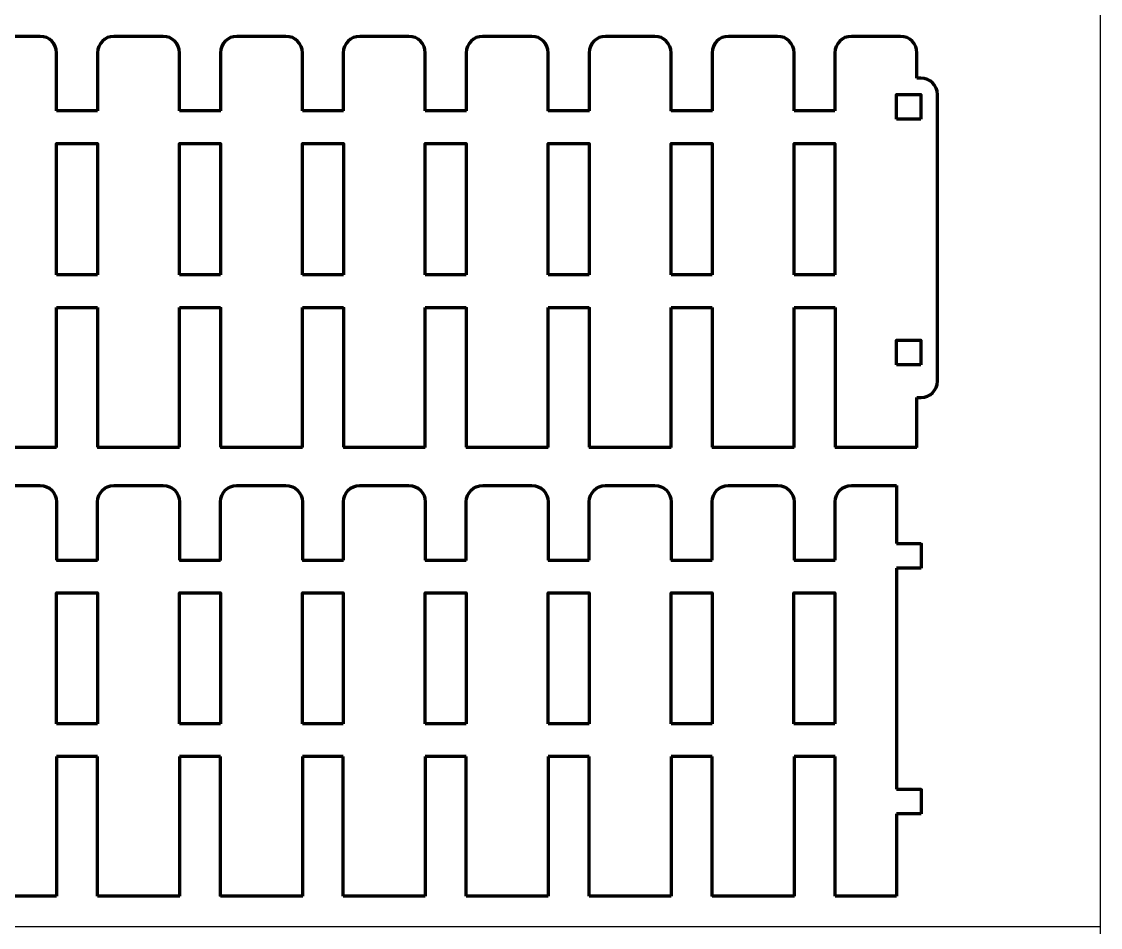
# Model space of a CAD drawing. Header units: centimetres. Extents: x 1569 to 2514, y -799 to -397.
# Drawn here: x 2391.2 to 2514.1, y -597.3 to -494.1 of the extents above; entities that cross this region are included whole.
import ezdxf

# ---------------------------------------------------------------- set-up
doc = ezdxf.new("R2010")
doc.units = ezdxf.units.CM
doc.header["$MEASUREMENT"] = 0
doc.layers.add('layer 1', color=7, linetype='Continuous')

msp = doc.modelspace()

# ---------------------------------------------------------------- linework, layer by layer
for p, q in [((2514.09, -797.2), (2514.09, -397.2)), ((2064.09, -597.2), (2514.09, -597.2))]:
    msp.add_line(p, q)
at = {"layer": 'layer 1', "lineweight": 80}
for points, knots in [([(2393.32, -495.76), (2393.32, -495.76), (2393.32, -495.76), (2387.72, -495.76), (2387.72, -495.76)], [0.302013423, 0.302013423, 0.302013423, 0.302013423, 0.302013433, 0.308724832, 0.308724832, 0.308724832, 0.308724832]), ([(2395.19, -497.63), (2395.19, -497.63), (2395.19, -496.6), (2394.35, -495.76), (2393.32, -495.76)], [0.295302013, 0.295302013, 0.295302013, 0.295302013, 0.295302023, 0.302013423, 0.302013423, 0.302013423, 0.302013423]), ([(2407.32, -495.76), (2407.32, -495.76), (2407.32, -495.76), (2401.72, -495.76), (2401.72, -495.76), (2401.72, -495.76), (2400.69, -495.76), (2399.86, -496.6), (2399.86, -497.63)], [0.26174497, 0.26174497, 0.26174497, 0.26174497, 0.26174498, 0.26845638, 0.26845638, 0.26845638, 0.26845639, 0.27516779, 0.27516779, 0.27516779, 0.27516779]), ([(2409.19, -497.63), (2409.19, -497.63), (2409.19, -496.6), (2408.35, -495.76), (2407.32, -495.76)], [0.255033557, 0.255033557, 0.255033557, 0.255033557, 0.255033567, 0.261744966, 0.261744966, 0.261744966, 0.261744966]), ([(2415.72, -495.76), (2415.72, -495.76), (2414.69, -495.76), (2413.86, -496.6), (2413.86, -497.63)], [0.228187919, 0.228187919, 0.228187919, 0.228187919, 0.228187929, 0.234899329, 0.234899329, 0.234899329, 0.234899329]), ([(2421.32, -495.76), (2421.32, -495.76), (2421.32, -495.76), (2415.72, -495.76), (2415.72, -495.76)], [0.22147651, 0.22147651, 0.22147651, 0.22147651, 0.22147652, 0.228187919, 0.228187919, 0.228187919, 0.228187919]), ([(2423.19, -497.63), (2423.19, -497.63), (2423.19, -496.6), (2422.35, -495.76), (2421.32, -495.76)], [0.214765101, 0.214765101, 0.214765101, 0.214765101, 0.214765111, 0.22147651, 0.22147651, 0.22147651, 0.22147651]), ([(2429.72, -495.76), (2429.72, -495.76), (2428.69, -495.76), (2427.85, -496.6), (2427.85, -497.63)], [0.187919463, 0.187919463, 0.187919463, 0.187919463, 0.187919473, 0.194630872, 0.194630872, 0.194630872, 0.194630872]), ([(2435.32, -495.76), (2435.32, -495.76), (2435.32, -495.76), (2429.72, -495.76), (2429.72, -495.76)], [0.181208054, 0.181208054, 0.181208054, 0.181208054, 0.181208064, 0.187919463, 0.187919463, 0.187919463, 0.187919463]), ([(2437.19, -504.25), (2437.19, -504.25), (2437.19, -504.25), (2437.19, -497.63), (2437.19, -497.63), (2437.19, -497.63), (2437.19, -496.6), (2436.35, -495.76), (2435.32, -495.76)], [0.16778523, 0.16778523, 0.16778523, 0.16778523, 0.16778524, 0.17449664, 0.17449664, 0.17449664, 0.17449665, 0.18120805, 0.18120805, 0.18120805, 0.18120805]), ([(2443.72, -495.76), (2443.72, -495.76), (2442.69, -495.76), (2441.85, -496.6), (2441.85, -497.63)], [0.147651007, 0.147651007, 0.147651007, 0.147651007, 0.147651017, 0.154362416, 0.154362416, 0.154362416, 0.154362416]), ([(2449.32, -495.76), (2449.32, -495.76), (2449.32, -495.76), (2443.72, -495.76), (2443.72, -495.76)], [0.140939597, 0.140939597, 0.140939597, 0.140939597, 0.140939607, 0.147651007, 0.147651007, 0.147651007, 0.147651007]), ([(2451.19, -504.25), (2451.19, -504.25), (2451.19, -504.25), (2451.19, -497.63), (2451.19, -497.63), (2451.19, -497.63), (2451.19, -496.6), (2450.35, -495.76), (2449.32, -495.76)], [0.12751678, 0.12751678, 0.12751678, 0.12751678, 0.12751679, 0.13422819, 0.13422819, 0.13422819, 0.1342282, 0.1409396, 0.1409396, 0.1409396, 0.1409396]), ([(2463.32, -495.76), (2463.32, -495.76), (2463.32, -495.76), (2457.72, -495.76), (2457.72, -495.76), (2457.72, -495.76), (2456.69, -495.76), (2455.85, -496.6), (2455.85, -497.63)], [0.10067114, 0.10067114, 0.10067114, 0.10067114, 0.10067115, 0.10738255, 0.10738255, 0.10738255, 0.10738256, 0.11409396, 0.11409396, 0.11409396, 0.11409396]), ([(2465.19, -497.63), (2465.19, -497.63), (2465.19, -496.6), (2464.35, -495.76), (2463.32, -495.76)], [0.093959732, 0.093959732, 0.093959732, 0.093959732, 0.093959742, 0.100671141, 0.100671141, 0.100671141, 0.100671141]), ([(2471.72, -495.76), (2471.72, -495.76), (2470.69, -495.76), (2469.85, -496.6), (2469.85, -497.63)], [0.067114094, 0.067114094, 0.067114094, 0.067114094, 0.067114104, 0.073825503, 0.073825503, 0.073825503, 0.073825503]), ([(2477.32, -495.76), (2477.32, -495.76), (2477.32, -495.76), (2471.72, -495.76), (2471.72, -495.76)], [0.060402685, 0.060402685, 0.060402685, 0.060402685, 0.060402695, 0.067114094, 0.067114094, 0.067114094, 0.067114094]), ([(2479.19, -504.25), (2479.19, -504.25), (2479.19, -504.25), (2479.19, -497.63), (2479.19, -497.63), (2479.19, -497.63), (2479.19, -496.6), (2478.35, -495.76), (2477.32, -495.76)], [0.04697987, 0.04697987, 0.04697987, 0.04697987, 0.04697988, 0.05369128, 0.05369128, 0.05369128, 0.05369129, 0.06040268, 0.06040268, 0.06040268, 0.06040268]), ([(2491.32, -495.76), (2491.32, -495.76), (2491.32, -495.76), (2485.72, -495.76), (2485.72, -495.76), (2485.72, -495.76), (2484.69, -495.76), (2483.85, -496.6), (2483.85, -497.63)], [0.02013423, 0.02013423, 0.02013423, 0.02013423, 0.02013424, 0.02684564, 0.02684564, 0.02684564, 0.02684565, 0.03355705, 0.03355705, 0.03355705, 0.03355705]), ([(2493.19, -497.63), (2493.19, -497.63), (2493.19, -496.6), (2492.35, -495.76), (2491.32, -495.76)], [0.013422819, 0.013422819, 0.013422819, 0.013422819, 0.013422829, 0.020134228, 0.020134228, 0.020134228, 0.020134228]), ([(2395.19, -504.25), (2395.19, -504.25), (2395.19, -504.25), (2395.19, -497.63), (2395.19, -497.63)], [0.288590604, 0.288590604, 0.288590604, 0.288590604, 0.288590614, 0.295302013, 0.295302013, 0.295302013, 0.295302013]), ([(2399.86, -497.63), (2399.86, -497.63), (2399.86, -497.63), (2399.86, -504.25), (2399.86, -504.25)], [0.275167785, 0.275167785, 0.275167785, 0.275167785, 0.275167795, 0.281879195, 0.281879195, 0.281879195, 0.281879195]), ([(2409.19, -504.25), (2409.19, -504.25), (2409.19, -504.25), (2409.19, -497.63), (2409.19, -497.63)], [0.248322148, 0.248322148, 0.248322148, 0.248322148, 0.248322158, 0.255033557, 0.255033557, 0.255033557, 0.255033557]), ([(2413.86, -497.63), (2413.86, -497.63), (2413.86, -497.63), (2413.86, -504.25), (2413.86, -504.25)], [0.234899329, 0.234899329, 0.234899329, 0.234899329, 0.234899339, 0.241610738, 0.241610738, 0.241610738, 0.241610738]), ([(2423.19, -504.25), (2423.19, -504.25), (2423.19, -504.25), (2423.19, -497.63), (2423.19, -497.63)], [0.208053691, 0.208053691, 0.208053691, 0.208053691, 0.208053701, 0.214765101, 0.214765101, 0.214765101, 0.214765101]), ([(2427.85, -497.63), (2427.85, -497.63), (2427.85, -497.63), (2427.85, -504.25), (2427.85, -504.25)], [0.194630872, 0.194630872, 0.194630872, 0.194630872, 0.194630882, 0.201342282, 0.201342282, 0.201342282, 0.201342282]), ([(2441.85, -497.63), (2441.85, -497.63), (2441.85, -497.63), (2441.85, -504.25), (2441.85, -504.25)], [0.154362416, 0.154362416, 0.154362416, 0.154362416, 0.154362426, 0.161073826, 0.161073826, 0.161073826, 0.161073826]), ([(2455.85, -497.63), (2455.85, -497.63), (2455.85, -497.63), (2455.85, -504.25), (2455.85, -504.25)], [0.11409396, 0.11409396, 0.11409396, 0.11409396, 0.11409397, 0.120805369, 0.120805369, 0.120805369, 0.120805369]), ([(2465.19, -504.25), (2465.19, -504.25), (2465.19, -504.25), (2465.19, -497.63), (2465.19, -497.63)], [0.087248322, 0.087248322, 0.087248322, 0.087248322, 0.087248332, 0.093959732, 0.093959732, 0.093959732, 0.093959732]), ([(2469.85, -497.63), (2469.85, -497.63), (2469.85, -497.63), (2469.85, -504.25), (2469.85, -504.25)], [0.073825503, 0.073825503, 0.073825503, 0.073825503, 0.073825513, 0.080536913, 0.080536913, 0.080536913, 0.080536913]), ([(2483.85, -497.63), (2483.85, -497.63), (2483.85, -497.63), (2483.85, -504.25), (2483.85, -504.25)], [0.033557047, 0.033557047, 0.033557047, 0.033557047, 0.033557057, 0.040268456, 0.040268456, 0.040268456, 0.040268456]), ([(2493.19, -500.52), (2493.19, -500.52), (2493.19, -500.52), (2493.19, -497.63), (2493.19, -497.63)], [0.006711409, 0.006711409, 0.006711409, 0.006711409, 0.006711419, 0.013422819, 0.013422819, 0.013422819, 0.013422819]), ([(2495.52, -502.38), (2495.52, -502.38), (2495.52, -501.35), (2494.68, -500.52), (2493.65, -500.52)], [0.98657718, 0.98657718, 0.98657718, 0.98657718, 0.98657719, 1, 1, 1, 1]), ([(2490.85, -505.18), (2490.85, -505.18), (2490.85, -505.18), (2490.85, -502.38), (2490.85, -502.38)], [0.2, 0.2, 0.2, 0.2, 0.2, 0.4, 0.4, 0.4, 0.4]), ([(2490.85, -502.38), (2490.85, -502.38), (2490.85, -502.38), (2493.65, -502.38), (2493.65, -502.38)], [0.4, 0.4, 0.4, 0.4, 0.4, 0.6, 0.6, 0.6, 0.6]), ([(2493.65, -502.38), (2493.65, -502.38), (2493.65, -502.38), (2493.65, -505.18), (2493.65, -505.18)], [0.6, 0.6, 0.6, 0.6, 0.6, 1, 1, 1, 1]), ([(2495.52, -535.05), (2495.52, -535.05), (2495.52, -535.05), (2495.52, -502.38), (2495.52, -502.38)], [0.979865772, 0.979865772, 0.979865772, 0.979865772, 0.979865782, 0.986577181, 0.986577181, 0.986577181, 0.986577181]), ([(2399.86, -504.25), (2399.86, -504.25), (2399.86, -504.25), (2395.19, -504.25), (2395.19, -504.25)], [0.281879195, 0.281879195, 0.281879195, 0.281879195, 0.281879205, 0.288590604, 0.288590604, 0.288590604, 0.288590604]), ([(2413.86, -504.25), (2413.86, -504.25), (2413.86, -504.25), (2409.19, -504.25), (2409.19, -504.25)], [0.241610738, 0.241610738, 0.241610738, 0.241610738, 0.241610748, 0.248322148, 0.248322148, 0.248322148, 0.248322148]), ([(2427.85, -504.25), (2427.85, -504.25), (2427.85, -504.25), (2423.19, -504.25), (2423.19, -504.25)], [0.201342282, 0.201342282, 0.201342282, 0.201342282, 0.201342292, 0.208053691, 0.208053691, 0.208053691, 0.208053691]), ([(2441.85, -504.25), (2441.85, -504.25), (2441.85, -504.25), (2437.19, -504.25), (2437.19, -504.25)], [0.161073826, 0.161073826, 0.161073826, 0.161073826, 0.161073836, 0.167785235, 0.167785235, 0.167785235, 0.167785235]), ([(2455.85, -504.25), (2455.85, -504.25), (2455.85, -504.25), (2451.19, -504.25), (2451.19, -504.25)], [0.120805369, 0.120805369, 0.120805369, 0.120805369, 0.120805379, 0.127516779, 0.127516779, 0.127516779, 0.127516779]), ([(2469.85, -504.25), (2469.85, -504.25), (2469.85, -504.25), (2465.19, -504.25), (2465.19, -504.25)], [0.080536913, 0.080536913, 0.080536913, 0.080536913, 0.080536923, 0.087248322, 0.087248322, 0.087248322, 0.087248322]), ([(2483.85, -504.25), (2483.85, -504.25), (2483.85, -504.25), (2479.19, -504.25), (2479.19, -504.25)], [0.040268456, 0.040268456, 0.040268456, 0.040268456, 0.040268466, 0.046979866, 0.046979866, 0.046979866, 0.046979866]), ([(2395.19, -522.92), (2395.19, -522.92), (2395.19, -522.92), (2395.19, -507.98), (2395.19, -507.98)], [0.2, 0.2, 0.2, 0.2, 0.2, 0.4, 0.4, 0.4, 0.4]), ([(2395.19, -507.98), (2395.19, -507.98), (2395.19, -507.98), (2399.86, -507.98), (2399.86, -507.98)], [0.4, 0.4, 0.4, 0.4, 0.4, 0.6, 0.6, 0.6, 0.6]), ([(2399.86, -507.98), (2399.86, -507.98), (2399.86, -507.98), (2399.86, -522.92), (2399.86, -522.92)], [0.6, 0.6, 0.6, 0.6, 0.6, 1, 1, 1, 1]), ([(2409.19, -522.92), (2409.19, -522.92), (2409.19, -522.92), (2409.19, -507.98), (2409.19, -507.98)], [0.2, 0.2, 0.2, 0.2, 0.2, 0.4, 0.4, 0.4, 0.4]), ([(2409.19, -507.98), (2409.19, -507.98), (2409.19, -507.98), (2413.86, -507.98), (2413.86, -507.98)], [0.4, 0.4, 0.4, 0.4, 0.4, 0.6, 0.6, 0.6, 0.6]), ([(2413.86, -507.98), (2413.86, -507.98), (2413.86, -507.98), (2413.86, -522.92), (2413.86, -522.92)], [0.6, 0.6, 0.6, 0.6, 0.6, 1, 1, 1, 1]), ([(2423.19, -522.92), (2423.19, -522.92), (2423.19, -522.92), (2423.19, -507.98), (2423.19, -507.98)], [0.2, 0.2, 0.2, 0.2, 0.2, 0.4, 0.4, 0.4, 0.4]), ([(2423.19, -507.98), (2423.19, -507.98), (2423.19, -507.98), (2427.86, -507.98), (2427.86, -507.98)], [0.4, 0.4, 0.4, 0.4, 0.4, 0.6, 0.6, 0.6, 0.6]), ([(2427.86, -507.98), (2427.86, -507.98), (2427.86, -507.98), (2427.86, -522.92), (2427.86, -522.92)], [0.6, 0.6, 0.6, 0.6, 0.6, 1, 1, 1, 1]), ([(2437.19, -522.92), (2437.19, -522.92), (2437.19, -522.92), (2437.19, -507.98), (2437.19, -507.98)], [0.2, 0.2, 0.2, 0.2, 0.2, 0.4, 0.4, 0.4, 0.4]), ([(2437.19, -507.98), (2437.19, -507.98), (2437.19, -507.98), (2441.85, -507.98), (2441.85, -507.98)], [0.4, 0.4, 0.4, 0.4, 0.4, 0.6, 0.6, 0.6, 0.6]), ([(2441.85, -507.98), (2441.85, -507.98), (2441.85, -507.98), (2441.85, -522.92), (2441.85, -522.92)], [0.6, 0.6, 0.6, 0.6, 0.6, 1, 1, 1, 1]), ([(2451.19, -522.92), (2451.19, -522.92), (2451.19, -522.92), (2451.19, -507.98), (2451.19, -507.98)], [0.2, 0.2, 0.2, 0.2, 0.2, 0.4, 0.4, 0.4, 0.4]), ([(2451.19, -507.98), (2451.19, -507.98), (2451.19, -507.98), (2455.85, -507.98), (2455.85, -507.98)], [0.4, 0.4, 0.4, 0.4, 0.4, 0.6, 0.6, 0.6, 0.6]), ([(2455.85, -507.98), (2455.85, -507.98), (2455.85, -507.98), (2455.85, -522.92), (2455.85, -522.92)], [0.6, 0.6, 0.6, 0.6, 0.6, 1, 1, 1, 1]), ([(2465.19, -522.92), (2465.19, -522.92), (2465.19, -522.92), (2465.19, -507.98), (2465.19, -507.98)], [0.2, 0.2, 0.2, 0.2, 0.2, 0.4, 0.4, 0.4, 0.4]), ([(2465.19, -507.98), (2465.19, -507.98), (2465.19, -507.98), (2469.85, -507.98), (2469.85, -507.98)], [0.4, 0.4, 0.4, 0.4, 0.4, 0.6, 0.6, 0.6, 0.6]), ([(2469.85, -507.98), (2469.85, -507.98), (2469.85, -507.98), (2469.85, -522.92), (2469.85, -522.92)], [0.6, 0.6, 0.6, 0.6, 0.6, 1, 1, 1, 1]), ([(2479.19, -522.92), (2479.19, -522.92), (2479.19, -522.92), (2479.19, -507.98), (2479.19, -507.98)], [0.2, 0.2, 0.2, 0.2, 0.2, 0.4, 0.4, 0.4, 0.4]), ([(2479.19, -507.98), (2479.19, -507.98), (2479.19, -507.98), (2483.85, -507.98), (2483.85, -507.98)], [0.4, 0.4, 0.4, 0.4, 0.4, 0.6, 0.6, 0.6, 0.6]), ([(2483.85, -507.98), (2483.85, -507.98), (2483.85, -507.98), (2483.85, -522.92), (2483.85, -522.92)], [0.6, 0.6, 0.6, 0.6, 0.6, 1, 1, 1, 1]), ([(2395.19, -542.56), (2395.19, -542.56), (2395.19, -542.56), (2395.19, -526.65), (2395.19, -526.65)], [0.771812081, 0.771812081, 0.771812081, 0.771812081, 0.771812091, 0.77852349, 0.77852349, 0.77852349, 0.77852349]), ([(2395.19, -526.65), (2395.19, -526.65), (2395.19, -526.65), (2399.86, -526.65), (2399.86, -526.65)], [0.77852349, 0.77852349, 0.77852349, 0.77852349, 0.7785235, 0.785234899, 0.785234899, 0.785234899, 0.785234899]), ([(2399.86, -526.65), (2399.86, -526.65), (2399.86, -526.65), (2399.86, -542.56), (2399.86, -542.56)], [0.785234899, 0.785234899, 0.785234899, 0.785234899, 0.785234909, 0.791946309, 0.791946309, 0.791946309, 0.791946309]), ([(2409.19, -542.56), (2409.19, -542.56), (2409.19, -542.56), (2409.19, -526.65), (2409.19, -526.65)], [0.798657718, 0.798657718, 0.798657718, 0.798657718, 0.798657728, 0.805369128, 0.805369128, 0.805369128, 0.805369128]), ([(2409.19, -526.65), (2409.19, -526.65), (2409.19, -526.65), (2413.86, -526.65), (2413.86, -526.65)], [0.805369128, 0.805369128, 0.805369128, 0.805369128, 0.805369138, 0.812080537, 0.812080537, 0.812080537, 0.812080537]), ([(2413.86, -526.65), (2413.86, -526.65), (2413.86, -526.65), (2413.86, -542.56), (2413.86, -542.56)], [0.812080537, 0.812080537, 0.812080537, 0.812080537, 0.812080547, 0.818791946, 0.818791946, 0.818791946, 0.818791946]), ([(2423.19, -542.56), (2423.19, -542.56), (2423.19, -542.56), (2423.19, -526.65), (2423.19, -526.65)], [0.825503356, 0.825503356, 0.825503356, 0.825503356, 0.825503366, 0.832214765, 0.832214765, 0.832214765, 0.832214765]), ([(2423.19, -526.65), (2423.19, -526.65), (2423.19, -526.65), (2427.86, -526.65), (2427.86, -526.65)], [0.832214765, 0.832214765, 0.832214765, 0.832214765, 0.832214775, 0.838926174, 0.838926174, 0.838926174, 0.838926174]), ([(2427.86, -526.65), (2427.86, -526.65), (2427.86, -526.65), (2427.86, -542.56), (2427.86, -542.56)], [0.838926174, 0.838926174, 0.838926174, 0.838926174, 0.838926184, 0.845637584, 0.845637584, 0.845637584, 0.845637584]), ([(2437.19, -542.56), (2437.19, -542.56), (2437.19, -542.56), (2437.19, -526.65), (2437.19, -526.65)], [0.852348993, 0.852348993, 0.852348993, 0.852348993, 0.852349003, 0.859060403, 0.859060403, 0.859060403, 0.859060403]), ([(2437.19, -526.65), (2437.19, -526.65), (2437.19, -526.65), (2441.86, -526.65), (2441.86, -526.65)], [0.859060403, 0.859060403, 0.859060403, 0.859060403, 0.859060413, 0.865771812, 0.865771812, 0.865771812, 0.865771812]), ([(2441.86, -526.65), (2441.86, -526.65), (2441.86, -526.65), (2441.86, -542.56), (2441.86, -542.56)], [0.865771812, 0.865771812, 0.865771812, 0.865771812, 0.865771822, 0.872483221, 0.872483221, 0.872483221, 0.872483221]), ([(2451.19, -542.56), (2451.19, -542.56), (2451.19, -542.56), (2451.19, -526.65), (2451.19, -526.65)], [0.879194631, 0.879194631, 0.879194631, 0.879194631, 0.879194641, 0.88590604, 0.88590604, 0.88590604, 0.88590604]), ([(2451.19, -526.65), (2451.19, -526.65), (2451.19, -526.65), (2455.86, -526.65), (2455.86, -526.65)], [0.88590604, 0.88590604, 0.88590604, 0.88590604, 0.88590605, 0.89261745, 0.89261745, 0.89261745, 0.89261745]), ([(2455.86, -526.65), (2455.86, -526.65), (2455.86, -526.65), (2455.86, -542.56), (2455.86, -542.56)], [0.89261745, 0.89261745, 0.89261745, 0.89261745, 0.89261746, 0.899328859, 0.899328859, 0.899328859, 0.899328859]), ([(2465.19, -542.56), (2465.19, -542.56), (2465.19, -542.56), (2465.19, -526.65), (2465.19, -526.65)], [0.906040268, 0.906040268, 0.906040268, 0.906040268, 0.906040278, 0.912751678, 0.912751678, 0.912751678, 0.912751678]), ([(2465.19, -526.65), (2465.19, -526.65), (2465.19, -526.65), (2469.86, -526.65), (2469.86, -526.65)], [0.912751678, 0.912751678, 0.912751678, 0.912751678, 0.912751688, 0.919463087, 0.919463087, 0.919463087, 0.919463087]), ([(2469.86, -526.65), (2469.86, -526.65), (2469.86, -526.65), (2469.86, -542.56), (2469.86, -542.56)], [0.919463087, 0.919463087, 0.919463087, 0.919463087, 0.919463097, 0.926174497, 0.926174497, 0.926174497, 0.926174497]), ([(2479.19, -542.56), (2479.19, -542.56), (2479.19, -542.56), (2479.19, -526.65), (2479.19, -526.65)], [0.932885906, 0.932885906, 0.932885906, 0.932885906, 0.932885916, 0.939597315, 0.939597315, 0.939597315, 0.939597315]), ([(2479.19, -526.65), (2479.19, -526.65), (2479.19, -526.65), (2483.86, -526.65), (2483.86, -526.65)], [0.939597315, 0.939597315, 0.939597315, 0.939597315, 0.939597325, 0.946308725, 0.946308725, 0.946308725, 0.946308725]), ([(2483.86, -526.65), (2483.86, -526.65), (2483.86, -526.65), (2483.86, -542.56), (2483.86, -542.56)], [0.946308725, 0.946308725, 0.946308725, 0.946308725, 0.946308735, 0.953020134, 0.953020134, 0.953020134, 0.953020134]), ([(2490.85, -533.18), (2490.85, -533.18), (2490.85, -533.18), (2490.85, -530.38), (2490.85, -530.38)], [0.2, 0.2, 0.2, 0.2, 0.2, 0.4, 0.4, 0.4, 0.4]), ([(2490.85, -530.38), (2490.85, -530.38), (2490.85, -530.38), (2493.65, -530.38), (2493.65, -530.38)], [0.4, 0.4, 0.4, 0.4, 0.4, 0.6, 0.6, 0.6, 0.6]), ([(2493.65, -530.38), (2493.65, -530.38), (2493.65, -530.38), (2493.65, -533.18), (2493.65, -533.18)], [0.6, 0.6, 0.6, 0.6, 0.6, 1, 1, 1, 1]), ([(2493.66, -536.92), (2493.66, -536.92), (2494.69, -536.92), (2495.52, -536.08), (2495.52, -535.05)], [0.973154362, 0.973154362, 0.973154362, 0.973154362, 0.973154372, 0.979865772, 0.979865772, 0.979865772, 0.979865772]), ([(2493.19, -542.56), (2493.19, -542.56), (2493.19, -542.56), (2493.19, -536.92), (2493.19, -536.92)], [0.959731544, 0.959731544, 0.959731544, 0.959731544, 0.959731554, 0.966442953, 0.966442953, 0.966442953, 0.966442953]), ([(2493.19, -536.92), (2493.19, -536.92), (2493.19, -536.92), (2493.66, -536.92), (2493.66, -536.92)], [0.966442953, 0.966442953, 0.966442953, 0.966442953, 0.966442963, 0.973154362, 0.973154362, 0.973154362, 0.973154362]), ([(2385.86, -542.56), (2385.86, -542.56), (2385.86, -542.56), (2395.19, -542.56), (2395.19, -542.56)], [0.765100671, 0.765100671, 0.765100671, 0.765100671, 0.765100681, 0.771812081, 0.771812081, 0.771812081, 0.771812081]), ([(2399.86, -542.56), (2399.86, -542.56), (2399.86, -542.56), (2409.19, -542.56), (2409.19, -542.56)], [0.791946309, 0.791946309, 0.791946309, 0.791946309, 0.791946319, 0.798657718, 0.798657718, 0.798657718, 0.798657718]), ([(2413.86, -542.56), (2413.86, -542.56), (2413.86, -542.56), (2423.19, -542.56), (2423.19, -542.56)], [0.818791946, 0.818791946, 0.818791946, 0.818791946, 0.818791956, 0.825503356, 0.825503356, 0.825503356, 0.825503356]), ([(2427.86, -542.56), (2427.86, -542.56), (2427.86, -542.56), (2437.19, -542.56), (2437.19, -542.56)], [0.845637584, 0.845637584, 0.845637584, 0.845637584, 0.845637594, 0.852348993, 0.852348993, 0.852348993, 0.852348993]), ([(2441.86, -542.56), (2441.86, -542.56), (2441.86, -542.56), (2451.19, -542.56), (2451.19, -542.56)], [0.872483221, 0.872483221, 0.872483221, 0.872483221, 0.872483231, 0.879194631, 0.879194631, 0.879194631, 0.879194631]), ([(2455.86, -542.56), (2455.86, -542.56), (2455.86, -542.56), (2465.19, -542.56), (2465.19, -542.56)], [0.899328859, 0.899328859, 0.899328859, 0.899328859, 0.899328869, 0.906040268, 0.906040268, 0.906040268, 0.906040268]), ([(2469.86, -542.56), (2469.86, -542.56), (2469.86, -542.56), (2479.19, -542.56), (2479.19, -542.56)], [0.926174497, 0.926174497, 0.926174497, 0.926174497, 0.926174507, 0.932885906, 0.932885906, 0.932885906, 0.932885906]), ([(2483.86, -542.56), (2483.86, -542.56), (2483.86, -542.56), (2493.19, -542.56), (2493.19, -542.56)], [0.953020134, 0.953020134, 0.953020134, 0.953020134, 0.953020144, 0.959731544, 0.959731544, 0.959731544, 0.959731544]), ([(2387.73, -546.95), (2387.73, -546.95), (2387.73, -546.95), (2393.32, -546.95), (2393.32, -546.95)], [0.291390728, 0.291390728, 0.291390728, 0.291390728, 0.291390738, 0.298013245, 0.298013245, 0.298013245, 0.298013245]), ([(2393.32, -546.95), (2393.32, -546.95), (2394.36, -546.95), (2395.19, -547.78), (2395.19, -548.82)], [0.298013245, 0.298013245, 0.298013245, 0.298013245, 0.298013255, 0.304635762, 0.304635762, 0.304635762, 0.304635762]), ([(2399.86, -548.82), (2399.86, -548.82), (2399.86, -547.78), (2400.69, -546.95), (2401.72, -546.95)], [0.324503311, 0.324503311, 0.324503311, 0.324503311, 0.324503321, 0.331125828, 0.331125828, 0.331125828, 0.331125828]), ([(2401.72, -546.95), (2401.72, -546.95), (2401.72, -546.95), (2407.32, -546.95), (2407.32, -546.95)], [0.331125828, 0.331125828, 0.331125828, 0.331125828, 0.331125838, 0.337748344, 0.337748344, 0.337748344, 0.337748344]), ([(2407.32, -546.95), (2407.32, -546.95), (2408.36, -546.95), (2409.19, -547.78), (2409.19, -548.82)], [0.337748344, 0.337748344, 0.337748344, 0.337748344, 0.337748354, 0.344370861, 0.344370861, 0.344370861, 0.344370861]), ([(2413.86, -548.82), (2413.86, -548.82), (2413.86, -547.78), (2414.69, -546.95), (2415.72, -546.95)], [0.364238411, 0.364238411, 0.364238411, 0.364238411, 0.364238421, 0.370860927, 0.370860927, 0.370860927, 0.370860927]), ([(2415.72, -546.95), (2415.72, -546.95), (2415.72, -546.95), (2421.32, -546.95), (2421.32, -546.95)], [0.370860927, 0.370860927, 0.370860927, 0.370860927, 0.370860937, 0.377483444, 0.377483444, 0.377483444, 0.377483444]), ([(2421.32, -546.95), (2421.32, -546.95), (2422.36, -546.95), (2423.19, -547.78), (2423.19, -548.82)], [0.377483444, 0.377483444, 0.377483444, 0.377483444, 0.377483454, 0.38410596, 0.38410596, 0.38410596, 0.38410596]), ([(2427.86, -548.82), (2427.86, -548.82), (2427.86, -547.78), (2428.69, -546.95), (2429.73, -546.95)], [0.40397351, 0.40397351, 0.40397351, 0.40397351, 0.40397352, 0.410596026, 0.410596026, 0.410596026, 0.410596026]), ([(2429.73, -546.95), (2429.73, -546.95), (2429.73, -546.95), (2435.32, -546.95), (2435.32, -546.95)], [0.410596026, 0.410596026, 0.410596026, 0.410596026, 0.410596036, 0.417218543, 0.417218543, 0.417218543, 0.417218543]), ([(2435.32, -546.95), (2435.32, -546.95), (2436.36, -546.95), (2437.19, -547.78), (2437.19, -548.82)], [0.417218543, 0.417218543, 0.417218543, 0.417218543, 0.417218553, 0.42384106, 0.42384106, 0.42384106, 0.42384106]), ([(2441.86, -548.82), (2441.86, -548.82), (2441.86, -547.78), (2442.69, -546.95), (2443.73, -546.95)], [0.443708609, 0.443708609, 0.443708609, 0.443708609, 0.443708619, 0.450331126, 0.450331126, 0.450331126, 0.450331126]), ([(2443.73, -546.95), (2443.73, -546.95), (2443.73, -546.95), (2449.33, -546.95), (2449.33, -546.95)], [0.450331126, 0.450331126, 0.450331126, 0.450331126, 0.450331136, 0.456953642, 0.456953642, 0.456953642, 0.456953642]), ([(2449.33, -546.95), (2449.33, -546.95), (2450.36, -546.95), (2451.19, -547.78), (2451.19, -548.82)], [0.456953642, 0.456953642, 0.456953642, 0.456953642, 0.456953652, 0.463576159, 0.463576159, 0.463576159, 0.463576159]), ([(2455.86, -548.82), (2455.86, -548.82), (2455.86, -547.78), (2456.69, -546.95), (2457.73, -546.95)], [0.483443709, 0.483443709, 0.483443709, 0.483443709, 0.483443719, 0.490066225, 0.490066225, 0.490066225, 0.490066225]), ([(2457.73, -546.95), (2457.73, -546.95), (2457.73, -546.95), (2463.32, -546.95), (2463.32, -546.95)], [0.490066225, 0.490066225, 0.490066225, 0.490066225, 0.490066235, 0.496688742, 0.496688742, 0.496688742, 0.496688742]), ([(2463.32, -546.95), (2463.32, -546.95), (2464.36, -546.95), (2465.19, -547.78), (2465.19, -548.82)], [0.496688742, 0.496688742, 0.496688742, 0.496688742, 0.496688752, 0.503311258, 0.503311258, 0.503311258, 0.503311258]), ([(2469.86, -555.44), (2469.86, -555.44), (2469.86, -555.44), (2469.86, -548.82), (2469.86, -548.82), (2469.86, -548.82), (2469.86, -547.78), (2470.69, -546.95), (2471.73, -546.95)], [0.51655629, 0.51655629, 0.51655629, 0.51655629, 0.5165563, 0.52317881, 0.52317881, 0.52317881, 0.52317882, 0.52980132, 0.52980132, 0.52980132, 0.52980132]), ([(2471.73, -546.95), (2471.73, -546.95), (2471.73, -546.95), (2477.33, -546.95), (2477.33, -546.95)], [0.529801325, 0.529801325, 0.529801325, 0.529801325, 0.529801335, 0.536423841, 0.536423841, 0.536423841, 0.536423841]), ([(2477.33, -546.95), (2477.33, -546.95), (2478.36, -546.95), (2479.19, -547.78), (2479.19, -548.82)], [0.536423841, 0.536423841, 0.536423841, 0.536423841, 0.536423851, 0.543046358, 0.543046358, 0.543046358, 0.543046358]), ([(2483.86, -555.44), (2483.86, -555.44), (2483.86, -555.44), (2483.86, -548.82), (2483.86, -548.82), (2483.86, -548.82), (2483.86, -547.78), (2484.7, -546.95), (2485.73, -546.95)], [0.55629139, 0.55629139, 0.55629139, 0.55629139, 0.5562914, 0.56291391, 0.56291391, 0.56291391, 0.56291392, 0.56953642, 0.56953642, 0.56953642, 0.56953642]), ([(2485.73, -546.95), (2485.73, -546.95), (2485.73, -546.95), (2490.86, -546.95), (2490.86, -546.95)], [0.569536424, 0.569536424, 0.569536424, 0.569536424, 0.569536434, 0.57615894, 0.57615894, 0.57615894, 0.57615894]), ([(2490.86, -546.95), (2490.86, -546.95), (2490.86, -546.95), (2490.86, -553.57), (2490.86, -553.57)], [0.57615894, 0.57615894, 0.57615894, 0.57615894, 0.57615895, 0.582781457, 0.582781457, 0.582781457, 0.582781457]), ([(2395.19, -548.82), (2395.19, -548.82), (2395.19, -548.82), (2395.19, -555.44), (2395.19, -555.44)], [0.304635762, 0.304635762, 0.304635762, 0.304635762, 0.304635772, 0.311258278, 0.311258278, 0.311258278, 0.311258278]), ([(2399.86, -555.44), (2399.86, -555.44), (2399.86, -555.44), (2399.86, -548.82), (2399.86, -548.82)], [0.317880795, 0.317880795, 0.317880795, 0.317880795, 0.317880805, 0.324503311, 0.324503311, 0.324503311, 0.324503311]), ([(2409.19, -548.82), (2409.19, -548.82), (2409.19, -548.82), (2409.19, -555.44), (2409.19, -555.44)], [0.344370861, 0.344370861, 0.344370861, 0.344370861, 0.344370871, 0.350993377, 0.350993377, 0.350993377, 0.350993377]), ([(2413.86, -555.44), (2413.86, -555.44), (2413.86, -555.44), (2413.86, -548.82), (2413.86, -548.82)], [0.357615894, 0.357615894, 0.357615894, 0.357615894, 0.357615904, 0.364238411, 0.364238411, 0.364238411, 0.364238411]), ([(2423.19, -548.82), (2423.19, -548.82), (2423.19, -548.82), (2423.19, -555.44), (2423.19, -555.44)], [0.38410596, 0.38410596, 0.38410596, 0.38410596, 0.38410597, 0.390728477, 0.390728477, 0.390728477, 0.390728477]), ([(2427.86, -555.44), (2427.86, -555.44), (2427.86, -555.44), (2427.86, -548.82), (2427.86, -548.82)], [0.397350993, 0.397350993, 0.397350993, 0.397350993, 0.397351003, 0.40397351, 0.40397351, 0.40397351, 0.40397351]), ([(2437.19, -548.82), (2437.19, -548.82), (2437.19, -548.82), (2437.19, -555.44), (2437.19, -555.44)], [0.42384106, 0.42384106, 0.42384106, 0.42384106, 0.42384107, 0.430463576, 0.430463576, 0.430463576, 0.430463576]), ([(2441.86, -555.44), (2441.86, -555.44), (2441.86, -555.44), (2441.86, -548.82), (2441.86, -548.82)], [0.437086093, 0.437086093, 0.437086093, 0.437086093, 0.437086103, 0.443708609, 0.443708609, 0.443708609, 0.443708609]), ([(2451.19, -548.82), (2451.19, -548.82), (2451.19, -548.82), (2451.19, -555.44), (2451.19, -555.44)], [0.463576159, 0.463576159, 0.463576159, 0.463576159, 0.463576169, 0.470198675, 0.470198675, 0.470198675, 0.470198675]), ([(2455.86, -555.44), (2455.86, -555.44), (2455.86, -555.44), (2455.86, -548.82), (2455.86, -548.82)], [0.476821192, 0.476821192, 0.476821192, 0.476821192, 0.476821202, 0.483443709, 0.483443709, 0.483443709, 0.483443709]), ([(2465.19, -548.82), (2465.19, -548.82), (2465.19, -548.82), (2465.19, -555.44), (2465.19, -555.44)], [0.503311258, 0.503311258, 0.503311258, 0.503311258, 0.503311268, 0.509933775, 0.509933775, 0.509933775, 0.509933775]), ([(2479.19, -548.82), (2479.19, -548.82), (2479.19, -548.82), (2479.19, -555.44), (2479.19, -555.44)], [0.543046358, 0.543046358, 0.543046358, 0.543046358, 0.543046368, 0.549668874, 0.549668874, 0.549668874, 0.549668874]), ([(2490.86, -553.57), (2490.86, -553.57), (2490.86, -553.57), (2493.66, -553.57), (2493.66, -553.57)], [0.582781457, 0.582781457, 0.582781457, 0.582781457, 0.582781467, 0.589403974, 0.589403974, 0.589403974, 0.589403974]), ([(2493.66, -553.57), (2493.66, -553.57), (2493.66, -553.57), (2493.66, -556.37), (2493.66, -556.37)], [0.589403974, 0.589403974, 0.589403974, 0.589403974, 0.589403984, 0.59602649, 0.59602649, 0.59602649, 0.59602649]), ([(2395.19, -555.44), (2395.19, -555.44), (2395.19, -555.44), (2399.86, -555.44), (2399.86, -555.44)], [0.311258278, 0.311258278, 0.311258278, 0.311258278, 0.311258288, 0.317880795, 0.317880795, 0.317880795, 0.317880795]), ([(2409.19, -555.44), (2409.19, -555.44), (2409.19, -555.44), (2413.86, -555.44), (2413.86, -555.44)], [0.350993377, 0.350993377, 0.350993377, 0.350993377, 0.350993387, 0.357615894, 0.357615894, 0.357615894, 0.357615894]), ([(2423.19, -555.44), (2423.19, -555.44), (2423.19, -555.44), (2427.86, -555.44), (2427.86, -555.44)], [0.390728477, 0.390728477, 0.390728477, 0.390728477, 0.390728487, 0.397350993, 0.397350993, 0.397350993, 0.397350993]), ([(2437.19, -555.44), (2437.19, -555.44), (2437.19, -555.44), (2441.86, -555.44), (2441.86, -555.44)], [0.430463576, 0.430463576, 0.430463576, 0.430463576, 0.430463586, 0.437086093, 0.437086093, 0.437086093, 0.437086093]), ([(2451.19, -555.44), (2451.19, -555.44), (2451.19, -555.44), (2455.86, -555.44), (2455.86, -555.44)], [0.470198675, 0.470198675, 0.470198675, 0.470198675, 0.470198685, 0.476821192, 0.476821192, 0.476821192, 0.476821192]), ([(2465.19, -555.44), (2465.19, -555.44), (2465.19, -555.44), (2469.86, -555.44), (2469.86, -555.44)], [0.509933775, 0.509933775, 0.509933775, 0.509933775, 0.509933785, 0.516556291, 0.516556291, 0.516556291, 0.516556291]), ([(2479.19, -555.44), (2479.19, -555.44), (2479.19, -555.44), (2483.86, -555.44), (2483.86, -555.44)], [0.549668874, 0.549668874, 0.549668874, 0.549668874, 0.549668884, 0.556291391, 0.556291391, 0.556291391, 0.556291391]), ([(2493.66, -556.37), (2493.66, -556.37), (2493.66, -556.37), (2490.86, -556.37), (2490.86, -556.37)], [0.59602649, 0.59602649, 0.59602649, 0.59602649, 0.5960265, 0.602649007, 0.602649007, 0.602649007, 0.602649007]), ([(2490.86, -556.37), (2490.86, -556.37), (2490.86, -556.37), (2490.86, -581.57), (2490.86, -581.57)], [0.602649007, 0.602649007, 0.602649007, 0.602649007, 0.602649017, 0.609271523, 0.609271523, 0.609271523, 0.609271523]), ([(2395.19, -574.1), (2395.19, -574.1), (2395.19, -574.1), (2395.19, -559.17), (2395.19, -559.17)], [0.2, 0.2, 0.2, 0.2, 0.2, 0.4, 0.4, 0.4, 0.4]), ([(2395.19, -559.17), (2395.19, -559.17), (2395.19, -559.17), (2399.85, -559.17), (2399.85, -559.17)], [0.4, 0.4, 0.4, 0.4, 0.4, 0.6, 0.6, 0.6, 0.6]), ([(2399.85, -559.17), (2399.85, -559.17), (2399.85, -559.17), (2399.85, -574.1), (2399.85, -574.1)], [0.6, 0.6, 0.6, 0.6, 0.6, 1, 1, 1, 1]), ([(2409.19, -574.1), (2409.19, -574.1), (2409.19, -574.1), (2409.19, -559.17), (2409.19, -559.17)], [0.2, 0.2, 0.2, 0.2, 0.2, 0.4, 0.4, 0.4, 0.4]), ([(2409.19, -559.17), (2409.19, -559.17), (2409.19, -559.17), (2413.85, -559.17), (2413.85, -559.17)], [0.4, 0.4, 0.4, 0.4, 0.4, 0.6, 0.6, 0.6, 0.6]), ([(2413.85, -559.17), (2413.85, -559.17), (2413.85, -559.17), (2413.85, -574.1), (2413.85, -574.1)], [0.6, 0.6, 0.6, 0.6, 0.6, 1, 1, 1, 1]), ([(2423.19, -574.1), (2423.19, -574.1), (2423.19, -574.1), (2423.19, -559.17), (2423.19, -559.17)], [0.2, 0.2, 0.2, 0.2, 0.2, 0.4, 0.4, 0.4, 0.4]), ([(2423.19, -559.17), (2423.19, -559.17), (2423.19, -559.17), (2427.85, -559.17), (2427.85, -559.17)], [0.4, 0.4, 0.4, 0.4, 0.4, 0.6, 0.6, 0.6, 0.6]), ([(2427.85, -559.17), (2427.85, -559.17), (2427.85, -559.17), (2427.85, -574.1), (2427.85, -574.1)], [0.6, 0.6, 0.6, 0.6, 0.6, 1, 1, 1, 1]), ([(2437.19, -574.1), (2437.19, -574.1), (2437.19, -574.1), (2437.19, -559.17), (2437.19, -559.17)], [0.2, 0.2, 0.2, 0.2, 0.2, 0.4, 0.4, 0.4, 0.4]), ([(2437.19, -559.17), (2437.19, -559.17), (2437.19, -559.17), (2441.85, -559.17), (2441.85, -559.17)], [0.4, 0.4, 0.4, 0.4, 0.4, 0.6, 0.6, 0.6, 0.6]), ([(2441.85, -559.17), (2441.85, -559.17), (2441.85, -559.17), (2441.85, -574.1), (2441.85, -574.1)], [0.6, 0.6, 0.6, 0.6, 0.6, 1, 1, 1, 1]), ([(2451.18, -574.1), (2451.18, -574.1), (2451.18, -574.1), (2451.18, -559.17), (2451.18, -559.17)], [0.2, 0.2, 0.2, 0.2, 0.2, 0.4, 0.4, 0.4, 0.4]), ([(2451.18, -559.17), (2451.18, -559.17), (2451.18, -559.17), (2455.85, -559.17), (2455.85, -559.17)], [0.4, 0.4, 0.4, 0.4, 0.4, 0.6, 0.6, 0.6, 0.6]), ([(2455.85, -559.17), (2455.85, -559.17), (2455.85, -559.17), (2455.85, -574.1), (2455.85, -574.1)], [0.6, 0.6, 0.6, 0.6, 0.6, 1, 1, 1, 1]), ([(2465.19, -574.1), (2465.19, -574.1), (2465.19, -574.1), (2465.19, -559.17), (2465.19, -559.17)], [0.1666667, 0.1666667, 0.1666667, 0.1666667, 0.1666667, 0.3333333, 0.3333333, 0.3333333, 0.3333333]), ([(2465.19, -559.17), (2465.19, -559.17), (2465.19, -559.17), (2469.85, -559.17), (2469.85, -559.17)], [0.3333333, 0.3333333, 0.3333333, 0.3333333, 0.3333333, 0.5, 0.5, 0.5, 0.5]), ([(2469.85, -559.17), (2469.85, -559.17), (2469.85, -559.17), (2469.85, -574.1), (2469.85, -574.1)], [0.5, 0.5, 0.5, 0.5, 0.5, 0.6666667, 0.6666667, 0.6666667, 0.6666667]), ([(2479.18, -574.1), (2479.18, -574.1), (2479.18, -574.1), (2479.18, -559.17), (2479.18, -559.17)], [0.1666667, 0.1666667, 0.1666667, 0.1666667, 0.1666667, 0.3333333, 0.3333333, 0.3333333, 0.3333333]), ([(2479.18, -559.17), (2479.18, -559.17), (2479.18, -559.17), (2483.85, -559.17), (2483.85, -559.17)], [0.3333333, 0.3333333, 0.3333333, 0.3333333, 0.3333333, 0.5, 0.5, 0.5, 0.5]), ([(2483.85, -559.17), (2483.85, -559.17), (2483.85, -559.17), (2483.85, -574.1), (2483.85, -574.1)], [0.5, 0.5, 0.5, 0.5, 0.5, 0.6666667, 0.6666667, 0.6666667, 0.6666667]), ([(2469.85, -574.1), (2469.85, -574.1), (2469.85, -574.1), (2469.85, -574.1), (2469.85, -574.1)], [0.6666667, 0.6666667, 0.6666667, 0.6666667, 0.6666667, 1, 1, 1, 1]), ([(2399.85, -577.83), (2399.85, -577.83), (2399.85, -577.83), (2395.19, -577.83), (2395.19, -577.83)], [0.80794702, 0.80794702, 0.80794702, 0.80794702, 0.80794703, 0.814569536, 0.814569536, 0.814569536, 0.814569536]), ([(2395.19, -577.83), (2395.19, -577.83), (2395.19, -577.83), (2395.19, -593.74), (2395.19, -593.74)], [0.814569536, 0.814569536, 0.814569536, 0.814569536, 0.814569546, 0.821192053, 0.821192053, 0.821192053, 0.821192053]), ([(2399.85, -593.74), (2399.85, -593.74), (2399.85, -593.74), (2399.85, -577.83), (2399.85, -577.83)], [0.801324503, 0.801324503, 0.801324503, 0.801324503, 0.801324513, 0.80794702, 0.80794702, 0.80794702, 0.80794702]), ([(2413.85, -577.83), (2413.85, -577.83), (2413.85, -577.83), (2409.19, -577.83), (2409.19, -577.83)], [0.781456954, 0.781456954, 0.781456954, 0.781456954, 0.781456964, 0.78807947, 0.78807947, 0.78807947, 0.78807947]), ([(2409.19, -577.83), (2409.19, -577.83), (2409.19, -577.83), (2409.19, -593.74), (2409.19, -593.74)], [0.78807947, 0.78807947, 0.78807947, 0.78807947, 0.78807948, 0.794701987, 0.794701987, 0.794701987, 0.794701987]), ([(2413.85, -593.74), (2413.85, -593.74), (2413.85, -593.74), (2413.85, -577.83), (2413.85, -577.83)], [0.774834437, 0.774834437, 0.774834437, 0.774834437, 0.774834447, 0.781456954, 0.781456954, 0.781456954, 0.781456954]), ([(2427.85, -577.83), (2427.85, -577.83), (2427.85, -577.83), (2423.19, -577.83), (2423.19, -577.83)], [0.754966887, 0.754966887, 0.754966887, 0.754966887, 0.754966897, 0.761589404, 0.761589404, 0.761589404, 0.761589404]), ([(2423.19, -577.83), (2423.19, -577.83), (2423.19, -577.83), (2423.19, -593.74), (2423.19, -593.74)], [0.761589404, 0.761589404, 0.761589404, 0.761589404, 0.761589414, 0.768211921, 0.768211921, 0.768211921, 0.768211921]), ([(2427.85, -593.74), (2427.85, -593.74), (2427.85, -593.74), (2427.85, -577.83), (2427.85, -577.83)], [0.748344371, 0.748344371, 0.748344371, 0.748344371, 0.748344381, 0.754966887, 0.754966887, 0.754966887, 0.754966887]), ([(2441.85, -577.83), (2441.85, -577.83), (2441.85, -577.83), (2437.19, -577.83), (2437.19, -577.83)], [0.728476821, 0.728476821, 0.728476821, 0.728476821, 0.728476831, 0.735099338, 0.735099338, 0.735099338, 0.735099338]), ([(2437.19, -577.83), (2437.19, -577.83), (2437.19, -577.83), (2437.19, -593.74), (2437.19, -593.74)], [0.735099338, 0.735099338, 0.735099338, 0.735099338, 0.735099348, 0.741721854, 0.741721854, 0.741721854, 0.741721854]), ([(2441.85, -593.74), (2441.85, -593.74), (2441.85, -593.74), (2441.85, -577.83), (2441.85, -577.83)], [0.721854305, 0.721854305, 0.721854305, 0.721854305, 0.721854315, 0.728476821, 0.728476821, 0.728476821, 0.728476821]), ([(2455.86, -577.83), (2455.86, -577.83), (2455.86, -577.83), (2451.19, -577.83), (2451.19, -577.83)], [0.701986755, 0.701986755, 0.701986755, 0.701986755, 0.701986765, 0.708609272, 0.708609272, 0.708609272, 0.708609272]), ([(2451.19, -577.83), (2451.19, -577.83), (2451.19, -577.83), (2451.19, -593.74), (2451.19, -593.74)], [0.708609272, 0.708609272, 0.708609272, 0.708609272, 0.708609282, 0.715231788, 0.715231788, 0.715231788, 0.715231788]), ([(2455.86, -593.74), (2455.86, -593.74), (2455.86, -593.74), (2455.86, -577.83), (2455.86, -577.83)], [0.695364238, 0.695364238, 0.695364238, 0.695364238, 0.695364248, 0.701986755, 0.701986755, 0.701986755, 0.701986755]), ([(2469.86, -577.83), (2469.86, -577.83), (2469.86, -577.83), (2465.19, -577.83), (2465.19, -577.83)], [0.675496689, 0.675496689, 0.675496689, 0.675496689, 0.675496699, 0.682119205, 0.682119205, 0.682119205, 0.682119205]), ([(2465.19, -577.83), (2465.19, -577.83), (2465.19, -577.83), (2465.19, -593.74), (2465.19, -593.74)], [0.682119205, 0.682119205, 0.682119205, 0.682119205, 0.682119215, 0.688741722, 0.688741722, 0.688741722, 0.688741722]), ([(2469.86, -593.74), (2469.86, -593.74), (2469.86, -593.74), (2469.86, -577.83), (2469.86, -577.83)], [0.668874172, 0.668874172, 0.668874172, 0.668874172, 0.668874182, 0.675496689, 0.675496689, 0.675496689, 0.675496689]), ([(2483.86, -577.83), (2483.86, -577.83), (2483.86, -577.83), (2479.19, -577.83), (2479.19, -577.83)], [0.649006623, 0.649006623, 0.649006623, 0.649006623, 0.649006633, 0.655629139, 0.655629139, 0.655629139, 0.655629139]), ([(2479.19, -577.83), (2479.19, -577.83), (2479.19, -577.83), (2479.19, -593.74), (2479.19, -593.74)], [0.655629139, 0.655629139, 0.655629139, 0.655629139, 0.655629149, 0.662251656, 0.662251656, 0.662251656, 0.662251656]), ([(2483.86, -593.74), (2483.86, -593.74), (2483.86, -593.74), (2483.86, -577.83), (2483.86, -577.83)], [0.642384106, 0.642384106, 0.642384106, 0.642384106, 0.642384116, 0.649006623, 0.649006623, 0.649006623, 0.649006623]), ([(2490.86, -581.57), (2490.86, -581.57), (2490.86, -581.57), (2493.66, -581.57), (2493.66, -581.57)], [0.609271523, 0.609271523, 0.609271523, 0.609271523, 0.609271533, 0.61589404, 0.61589404, 0.61589404, 0.61589404]), ([(2493.66, -581.57), (2493.66, -581.57), (2493.66, -581.57), (2493.66, -584.37), (2493.66, -584.37)], [0.61589404, 0.61589404, 0.61589404, 0.61589404, 0.61589405, 0.622516556, 0.622516556, 0.622516556, 0.622516556]), ([(2493.66, -584.37), (2493.66, -584.37), (2493.66, -584.37), (2490.86, -584.37), (2490.86, -584.37)], [0.622516556, 0.622516556, 0.622516556, 0.622516556, 0.622516566, 0.629139073, 0.629139073, 0.629139073, 0.629139073]), ([(2490.86, -584.37), (2490.86, -584.37), (2490.86, -584.37), (2490.86, -593.74), (2490.86, -593.74)], [0.629139073, 0.629139073, 0.629139073, 0.629139073, 0.629139083, 0.635761589, 0.635761589, 0.635761589, 0.635761589]), ([(2395.19, -593.74), (2395.19, -593.74), (2395.19, -593.74), (2385.85, -593.74), (2385.85, -593.74)], [0.821192053, 0.821192053, 0.821192053, 0.821192053, 0.821192063, 0.82781457, 0.82781457, 0.82781457, 0.82781457]), ([(2409.19, -593.74), (2409.19, -593.74), (2409.19, -593.74), (2399.85, -593.74), (2399.85, -593.74)], [0.794701987, 0.794701987, 0.794701987, 0.794701987, 0.794701997, 0.801324503, 0.801324503, 0.801324503, 0.801324503]), ([(2423.19, -593.74), (2423.19, -593.74), (2423.19, -593.74), (2413.85, -593.74), (2413.85, -593.74)], [0.768211921, 0.768211921, 0.768211921, 0.768211921, 0.768211931, 0.774834437, 0.774834437, 0.774834437, 0.774834437]), ([(2437.19, -593.74), (2437.19, -593.74), (2437.19, -593.74), (2427.85, -593.74), (2427.85, -593.74)], [0.741721854, 0.741721854, 0.741721854, 0.741721854, 0.741721864, 0.748344371, 0.748344371, 0.748344371, 0.748344371]), ([(2451.19, -593.74), (2451.19, -593.74), (2451.19, -593.74), (2441.85, -593.74), (2441.85, -593.74)], [0.715231788, 0.715231788, 0.715231788, 0.715231788, 0.715231798, 0.721854305, 0.721854305, 0.721854305, 0.721854305]), ([(2465.19, -593.74), (2465.19, -593.74), (2465.19, -593.74), (2455.86, -593.74), (2455.86, -593.74)], [0.688741722, 0.688741722, 0.688741722, 0.688741722, 0.688741732, 0.695364238, 0.695364238, 0.695364238, 0.695364238]), ([(2479.19, -593.74), (2479.19, -593.74), (2479.19, -593.74), (2469.86, -593.74), (2469.86, -593.74)], [0.662251656, 0.662251656, 0.662251656, 0.662251656, 0.662251666, 0.668874172, 0.668874172, 0.668874172, 0.668874172]), ([(2490.86, -593.74), (2490.86, -593.74), (2490.86, -593.74), (2483.86, -593.74), (2483.86, -593.74)], [0.635761589, 0.635761589, 0.635761589, 0.635761589, 0.635761599, 0.642384106, 0.642384106, 0.642384106, 0.642384106])]:
    msp.add_open_spline(points, degree=3, knots=knots, dxfattribs=at)
for points in [[(2493.65, -500.52), (2493.65, -500.52), (2493.19, -500.52), (2493.19, -500.52)], [(2493.65, -505.18), (2493.65, -505.18), (2490.85, -505.18), (2490.85, -505.18)], [(2399.86, -522.92), (2399.86, -522.92), (2395.19, -522.92), (2395.19, -522.92)], [(2413.86, -522.92), (2413.86, -522.92), (2409.19, -522.92), (2409.19, -522.92)], [(2427.86, -522.92), (2427.86, -522.92), (2423.19, -522.92), (2423.19, -522.92)], [(2441.85, -522.92), (2441.85, -522.92), (2437.19, -522.92), (2437.19, -522.92)], [(2455.85, -522.92), (2455.85, -522.92), (2451.19, -522.92), (2451.19, -522.92)], [(2469.85, -522.92), (2469.85, -522.92), (2465.19, -522.92), (2465.19, -522.92)], [(2483.85, -522.92), (2483.85, -522.92), (2479.19, -522.92), (2479.19, -522.92)], [(2493.65, -533.18), (2493.65, -533.18), (2490.85, -533.18), (2490.85, -533.18)], [(2399.85, -574.1), (2399.85, -574.1), (2395.19, -574.1), (2395.19, -574.1)], [(2413.85, -574.1), (2413.85, -574.1), (2409.19, -574.1), (2409.19, -574.1)], [(2427.85, -574.1), (2427.85, -574.1), (2423.19, -574.1), (2423.19, -574.1)], [(2441.85, -574.1), (2441.85, -574.1), (2437.19, -574.1), (2437.19, -574.1)], [(2455.85, -574.1), (2455.85, -574.1), (2451.18, -574.1), (2451.18, -574.1)], [(2469.85, -574.1), (2469.85, -574.1), (2465.19, -574.1), (2465.19, -574.1)], [(2483.85, -574.1), (2483.85, -574.1), (2479.18, -574.1), (2479.18, -574.1)]]:
    msp.add_open_spline(points, degree=3, dxfattribs=at)

doc.saveas('drawing.dxf')
